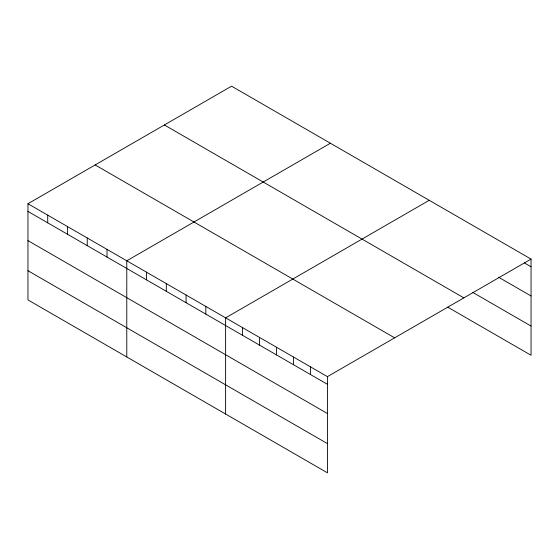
<?xml version="1.0" encoding="UTF-8"?>
<svg xmlns="http://www.w3.org/2000/svg" width="559" height="559" viewBox="0 0 559 559"><rect width="100%" height="100%" fill="white"/><g stroke="black" fill="none" stroke-linecap="round" stroke-linejoin="round"><path stroke-width="0.84" d="M27.95 203.735L327.434 376.64L327.434 472.823L27.95 299.91L27.95 203.735L231.566 86.177L531.05 259.09L531.05 355.265L447.675 307.129M330.397 143.237L126.781 260.794L126.781 356.97M429.228 200.297L225.612 317.854L225.612 414.03M327.434 376.64L531.05 259.09M524.412 262.933L531.05 266.769M498.586 277.229L531.05 295.97M472.76 292.406L531.05 326.058M164.374 124.971L463.858 297.877M95.142 164.94L394.626 337.846M27.95 211.414L327.434 384.319M27.95 240.622L327.434 413.527M27.95 270.71L327.434 443.615M310.462 366.844L310.462 374.523M293.496 357.047L293.496 364.727M276.523 347.251L276.523 354.93M259.551 337.447L259.551 345.134M242.578 327.651L242.578 335.33M205.845 306.444L205.845 314.123M186.077 295.033L186.077 302.712M166.309 283.616L166.309 291.302M146.549 272.205L146.549 279.884M107.014 249.384L107.014 257.063M87.246 237.973L87.246 245.653M67.485 226.563L67.485 234.242M47.718 215.145L47.718 222.831"/></g></svg>
